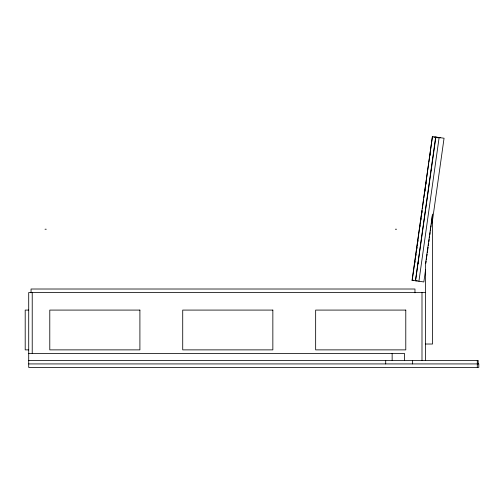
<?xml version="1.0" encoding="UTF-8"?>
<svg xmlns="http://www.w3.org/2000/svg" width="504" height="504" viewBox="0 0 504 504"><rect width="100%" height="100%" fill="white"/><g stroke="black" fill="none" stroke-linecap="round" stroke-linejoin="round"><path stroke-width="0.76" d="M425.603 269.52L423.851 281.95L412.07 280.287L432.419 136.565L428.822 162.2M412.222 280.287L415.498 256.983M415.718 255.427L419.542 228.236M419.756 226.687L422.05 210.37M422.27 208.814L423.581 199.489M423.795 197.94L428.602 163.756M414.874 263.057L415.094 261.5M415.863 256.045L416.077 254.488M416.846 249.033L417.066 247.477M417.394 245.139L417.614 243.583M417.829 242.021L418.049 240.465M419.908 227.222L420.128 225.666M420.897 220.21L421.117 218.654M421.88 213.198L422.1 211.642M424.948 191.388L425.168 189.832M425.93 184.376L426.151 182.82M427.461 173.471L427.682 171.914M429.981 155.553L430.202 153.997M415.561 279.997L435.651 137.044L444.055 138.228L432.149 222.907M418.106 263.687L418.32 262.13M431.204 170.459L431.424 168.903M418.351 263.542L418.572 261.986M418.925 281.264L439.129 137.535M425.83 263.327L426.151 261.022M426.365 259.484L426.586 257.947M426.8 256.41L427.121 254.104M427.342 252.567L428.098 247.187M428.312 245.65L428.639 243.344M428.854 241.807L429.175 239.501M429.395 237.964L429.61 236.426M429.824 234.883L430.151 232.577M430.366 231.04L430.687 228.734M430.907 227.197L431.122 225.66M431.336 224.123L431.663 221.817M431.878 220.279L432.35 215.34M46.255 229.219L45.02 229.219M433.868 137.252L437.094 137.252M437.34 137.737L440.572 137.737M395.344 229.219L396.579 229.219M412.07 280.287L413.765 280.287M417.243 280.778L415.542 280.778L435.897 137.05L432.268 136.565M425.502 292.528L28.709 292.528L28.709 367.435L478.8 367.435L478.8 363.926L28.709 363.926M28.709 310.086L25.2 310.086L25.2 349.877L28.709 349.877M425.502 344.024L432.526 344.024L432.526 214.074L425.502 264.046L425.502 360.417M28.709 353.392L404.435 353.392L404.435 360.417M28.709 360.417L478.176 360.417L478.176 363.926M477.294 360.417L477.294 367.435M421.993 292.528L421.993 360.417M414.968 292.799L414.968 289.012L31.053 289.012L31.053 292.799M412.631 360.417L412.631 363.926M392.144 353.392L392.144 360.417M385.705 360.417L385.705 363.926M32.224 292.528L32.224 353.392M139.904 310.086L49.783 310.086L49.783 349.877L139.904 349.877L139.904 310.086M272.847 310.086L182.719 310.086L182.719 349.877L272.847 349.877L272.847 310.086M405.783 310.086L315.655 310.086L315.655 349.877L405.783 349.877L405.783 310.086"/></g></svg>
